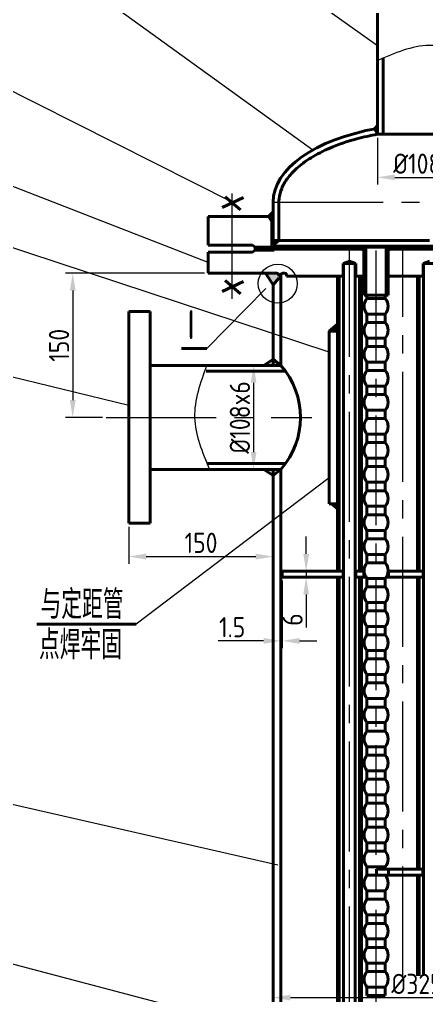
# Model space of a CAD drawing. Header units: millimetres. Extents: x -442207 to -224354, y 128709 to 249540.
# Drawn here: x -224834.5 to -224764, y 129291.4 to 129460.6 of the extents above; entities that cross this region are included whole.
import ezdxf

# ---------------------------------------------------------------- set-up
doc = ezdxf.new("R2010")
doc.units = ezdxf.units.MM
doc.linetypes.add('CENTER2', pattern=[28.575, 19.05, -3.175, 3.175, -3.175])
for name, color, linetype, lineweight in [('图层1', 7, 'Continuous', 40), ('图层2', 1, 'Continuous', 20), ('图层3', 3, 'Continuous', 20), ('图层4', 2, 'Continuous', 20), ('图层6', 4, 'CENTER2', 20)]:
    doc.layers.add(name, color=color, linetype=linetype, lineweight=lineweight)
doc.styles.add('工程字体', font='gbenor.shx', dxfattribs={"bigfont": 'gbcbig.shx'})
doc.dimstyles.new('直线$0', dxfattribs={"dimtxt": 3.5, "dimasz": 3, "dimexe": 1.25, "dimexo": 0.625, "dimtad": 1, "dimtxsty": '工程字体', "dimcen": 2.5, "dimclrd": 3, "dimclre": 3, "dimclrt": 2, "dimadec": 0, "dimazin": 0, "dimtfac": 1, "dimtmove": 0, "dimatfit": 3, "dimfxl": 0, "dimlwd": 13, "dimlwe": 13, "dimarcsym": 0})

# ---------------------------------------------------------------- blocks, each defined once
blk = doc.blocks.new('*D191')
at = {"layer": 'Defpoints', "color": 0}
for p in [(-224789.25, 129363.94), (-224789, 129363.94), (-224789.25, 129352.87)]:
    blk.add_point(p, dxfattribs=at)
at = {"layer": '图层1', "color": 3, "lineweight": 13}
for p, q in [((-224789.25, 129363.32), (-224789.25, 129351.62)), ((-224789, 129363.32), (-224789, 129351.62)), ((-224792.25, 129352.87), (-224800.13, 129352.87)), ((-224789, 129352.87), (-224789.25, 129352.87)), ((-224786, 129352.87), (-224783, 129352.87))]:
    blk.add_line(p, q, dxfattribs=at)
at = {"layer": '图层1', "color": 3}
for points in [[(-224792.25, 129353.37), (-224792.25, 129352.37), (-224789.25, 129352.87)], [(-224786, 129353.37), (-224786, 129352.37), (-224789, 129352.87)]]:
    blk.add_solid(points, dxfattribs=at)
at = {"layer": '图层1', "color": 2, "insert": (-224797.69, 129355.25), "char_height": 3.5, "attachment_point": 5, "style": '工程字体'}
blk.add_mtext('1.5', dxfattribs=at)
blk = doc.blocks.new('*D190')
at = {"layer": 'Defpoints', "color": 0}
for p in [(-224789, 129364.94), (-224789, 129363.94), (-224784.86, 129363.94)]:
    blk.add_point(p, dxfattribs=at)
at = {"layer": '图层1', "color": 3, "lineweight": 13}
for p, q in [((-224784.86, 129367.94), (-224784.86, 129370.94)), ((-224788.38, 129364.94), (-224783.61, 129364.94)), ((-224784.86, 129364.94), (-224784.86, 129363.94)), ((-224788.38, 129363.94), (-224783.61, 129363.94)), ((-224784.86, 129360.94), (-224784.86, 129355.21))]:
    blk.add_line(p, q, dxfattribs=at)
at = {"layer": '图层1', "color": 3}
for points in [[(-224785.36, 129367.94), (-224784.36, 129367.94), (-224784.86, 129364.94)], [(-224785.36, 129360.94), (-224784.36, 129360.94), (-224784.86, 129363.94)]]:
    blk.add_solid(points, dxfattribs=at)
at = {"layer": '图层1', "color": 2, "insert": (-224787.23, 129356.57), "char_height": 3.5, "attachment_point": 5, "rotation": 90, "style": '工程字体'}
blk.add_mtext('6', dxfattribs=at)
blk = doc.blocks.new('*D161')
at = {"layer": 'Defpoints', "color": 0}
for p in [(-224789.25, 129400.61), (-224793.97, 129382.61), (-224789.25, 129382.61)]:
    blk.add_point(p, dxfattribs=at)
at = {"layer": '图层1', "color": 3, "lineweight": 13}
for p, q in [((-224789.88, 129400.61), (-224795.22, 129400.61)), ((-224793.97, 129397.61), (-224793.97, 129385.61)), ((-224789.88, 129382.61), (-224795.22, 129382.61))]:
    blk.add_line(p, q, dxfattribs=at)
at = {"layer": '图层1', "color": 3}
for points in [[(-224794.47, 129397.61), (-224793.47, 129397.61), (-224793.97, 129400.61)], [(-224794.47, 129385.61), (-224793.47, 129385.61), (-224793.97, 129382.61)]]:
    blk.add_solid(points, dxfattribs=at)
at = {"layer": '图层1', "color": 2, "insert": (-224796.35, 129391.61), "char_height": 3.5, "attachment_point": 5, "rotation": 90, "style": '工程字体'}
blk.add_mtext('%%C108x6', dxfattribs=at)
blk = doc.blocks.new('*D160')
at = {"layer": 'Defpoints', "color": 0}
for p in [(-224815.59, 129373.28), (-224790.59, 129373.28), (-224790.59, 129367.49)]:
    blk.add_point(p, dxfattribs=at)
at = {"layer": '图层1', "color": 3, "lineweight": 13}
for p, q in [((-224815.59, 129372.65), (-224815.59, 129366.24)), ((-224790.59, 129372.65), (-224790.59, 129366.24)), ((-224812.59, 129367.49), (-224793.59, 129367.49))]:
    blk.add_line(p, q, dxfattribs=at)
at = {"layer": '图层1', "color": 3}
for points in [[(-224812.59, 129367.99), (-224812.59, 129366.99), (-224815.59, 129367.49)], [(-224793.59, 129367.99), (-224793.59, 129366.99), (-224790.59, 129367.49)]]:
    blk.add_solid(points, dxfattribs=at)
at = {"layer": '图层1', "color": 2, "insert": (-224803.09, 129369.87), "char_height": 3.5, "attachment_point": 5, "style": '工程字体'}
blk.add_mtext('150', dxfattribs=at)
blk = doc.blocks.new('*D159')
at = {"layer": 'Defpoints', "color": 0}
for p in [(-224801.84, 129416.61), (-224825.32, 129391.61), (-224819.53, 129391.61)]:
    blk.add_point(p, dxfattribs=at)
at = {"layer": '图层1', "color": 3, "lineweight": 13}
for p, q in [((-224802.46, 129416.61), (-224826.57, 129416.61)), ((-224825.32, 129413.61), (-224825.32, 129394.61)), ((-224820.16, 129391.61), (-224826.57, 129391.61))]:
    blk.add_line(p, q, dxfattribs=at)
at = {"layer": '图层1', "color": 3}
for points in [[(-224825.82, 129413.61), (-224824.82, 129413.61), (-224825.32, 129416.61)], [(-224825.82, 129394.61), (-224824.82, 129394.61), (-224825.32, 129391.61)]]:
    blk.add_solid(points, dxfattribs=at)
at = {"layer": '图层1', "color": 2, "insert": (-224827.7, 129404.11), "char_height": 3.5, "attachment_point": 5, "rotation": 90, "style": '工程字体'}
blk.add_mtext('150', dxfattribs=at)
blk = doc.blocks.new('*D179')
at = {"layer": 'Defpoints', "color": 0}
for p in [(-224772.5, 129440.7), (-224754.5, 129440.7), (-224754.5, 129433.22)]:
    blk.add_point(p, dxfattribs=at)
at = {"layer": '图层1', "color": 3, "lineweight": 13}
for p, q in [((-224772.5, 129440.07), (-224772.5, 129431.97)), ((-224754.5, 129440.07), (-224754.5, 129431.97)), ((-224769.5, 129433.22), (-224757.5, 129433.22))]:
    blk.add_line(p, q, dxfattribs=at)
at = {"layer": '图层1', "color": 3}
for points in [[(-224769.5, 129433.72), (-224769.5, 129432.72), (-224772.5, 129433.22)], [(-224757.5, 129433.72), (-224757.5, 129432.72), (-224754.5, 129433.22)]]:
    blk.add_solid(points, dxfattribs=at)
at = {"layer": '图层1', "color": 2, "insert": (-224763.5, 129435.6), "char_height": 3.5, "attachment_point": 5, "style": '工程字体'}
blk.add_mtext('%%C108x6', dxfattribs=at)
blk = doc.blocks.new('*D173')
at = {"layer": 'Defpoints', "color": 0}
for p in [(-224790.59, 129291.04), (-224736.42, 129291.04), (-224736.42, 129291.04)]:
    blk.add_point(p, dxfattribs=at)
at = {"layer": '图层1', "color": 3, "lineweight": 13}
for p, q in [((-224790.59, 129291.66), (-224790.59, 129292.29)), ((-224736.42, 129291.66), (-224736.42, 129292.29)), ((-224787.59, 129291.04), (-224739.42, 129291.04))]:
    blk.add_line(p, q, dxfattribs=at)
at = {"layer": '图层1', "color": 3}
for points in [[(-224787.59, 129291.54), (-224787.59, 129290.54), (-224790.59, 129291.04)], [(-224739.42, 129291.54), (-224739.42, 129290.54), (-224736.42, 129291.04)]]:
    blk.add_solid(points, dxfattribs=at)
at = {"layer": '图层1', "color": 2, "insert": (-224763.5, 129293.41), "char_height": 3.5, "attachment_point": 5, "style": '工程字体'}
blk.add_mtext('%%C325x8', dxfattribs=at)

msp = doc.modelspace()

# ---------------------------------------------------------------- hatches: boundary and pattern name
at = {"layer": '图层1'}
h = msp.add_hatch(color=3, dxfattribs=at)
edge = h.paths.add_edge_path()
edge.add_line((-224772.504, 129442.229), (-224773.029, 129441.619))
edge.add_ellipse((-224763.504, 129428.942), major_axis=(-27.083, 0), ratio=0.5, start_angle=289.4089, end_angle=290.59043, ccw=False)
edge.add_line((-224772.504, 129441.714), (-224772.504, 129442.229))
edge = h.paths.add_edge_path()
edge.add_ellipse((-224763.504, 129428.942), major_axis=(-27.083, 0), ratio=0.5, start_angle=289.4089, end_angle=290.59043)
edge.add_line((-224773.029, 129441.619), (-224772.504, 129440.698))
edge.add_line((-224772.504, 129440.698), (-224772.504, 129441.714))
h = msp.add_hatch(color=3, dxfattribs=at)
h.paths.add_polyline_path([(-224790.588, 129427.228), (-224791.406, 129426.442), (-224790.588, 129426.442)])
h.paths.add_polyline_path([(-224790.588, 129426.442), (-224790.838, 129426.442), (-224790.838, 129425.575), (-224790.588, 129425.575)])
h.paths.add_polyline_path([(-224790.838, 129426.442), (-224791.406, 129426.442), (-224790.838, 129425.575)])
for points in [[(-224789.588, 129422.275), (-224790.838, 129422.275), (-224790.838, 129421.275)], [(-224789.254, 129416.109), (-224789.588, 129416.109), (-224789.588, 129416.275, 0.4142136), (-224789.921, 129416.609), (-224791.921, 129416.609), (-224790.588, 129414.584), (-224789.588, 129415.775), (-224789.254, 129415.775)], [(-224779.446, 129407.77), (-224780.846, 129406.587), (-224779.446, 129406.587)], [(-224779.446, 129375.448), (-224780.846, 129376.63), (-224779.446, 129376.63)]]:
    msp.add_hatch(color=3, dxfattribs=at).paths.add_polyline_path(points)
h = msp.add_hatch(color=3, dxfattribs=at)
h.paths.add_polyline_path([(-224774.826, 129421.109), (-224775.073, 129420.775), (-224774.839, 129420.567), (-224774.826, 129420.567)])
h.paths.add_polyline_path([(-224770.659, 129421.109), (-224770.659, 129420.567), (-224770.646, 129420.567), (-224770.412, 129420.775)])
h = msp.add_hatch(color=3, dxfattribs=at)
h.paths.add_polyline_path([(-224778.362, 129416.258), (-224778.446, 129416.258), (-224778.587, 129416.109), (-224778.362, 129416.109)])
h.paths.add_polyline_path([(-224778.362, 129416.109), (-224778.587, 129416.109), (-224778.362, 129415.899)])
h.paths.add_polyline_path([(-224776.138, 129416.109), (-224776.362, 129416.109), (-224776.362, 129415.899)])
h.paths.add_polyline_path([(-224776.279, 129416.258), (-224776.362, 129416.258), (-224776.362, 129416.109), (-224776.138, 129416.109)])
h = msp.add_hatch(color=3, dxfattribs=at)
h.paths.add_polyline_path([(-224790.588, 129401.702), (-224790.588, 129400.609), (-224789.254, 129400.609)])
h.paths.add_polyline_path([(-224790.588, 129401.702), (-224792.181, 129400.609), (-224790.588, 129400.609)])
h = msp.add_hatch(color=3, dxfattribs=at)
h.paths.add_polyline_path([(-224790.588, 129381.516), (-224790.588, 129382.609), (-224789.254, 129382.609)])
h.paths.add_polyline_path([(-224790.588, 129381.516), (-224792.181, 129382.609), (-224790.588, 129382.609)])

# ---------------------------------------------------------------- linework, layer by layer
for p, q in [((-224772.504, 129463.817), (-224772.504, 129440.698)), ((-224771.504, 129453.969), (-224771.504, 129440.698)), ((-224772.504, 129442.229), (-224773.029, 129441.619)), ((-224773.029, 129441.619), (-224772.504, 129440.698)), ((-224772.504, 129440.698), (-224754.504, 129440.698)), ((-224795.751, 129429.705), (-224799.433, 129427.984)), ((-224798.926, 129429.874), (-224796.224, 129427.579)), ((-224790.588, 129428.942), (-224790.588, 129422.275)), ((-224789.588, 129428.942), (-224789.588, 129422.275)), ((-224790.588, 129427.228), (-224791.406, 129426.442)), ((-224801.838, 129421.442), (-224801.838, 129426.442)), ((-224801.838, 129426.442), (-224790.588, 129426.442)), ((-224791.406, 129426.442), (-224790.838, 129425.575)), ((-224790.838, 129426.442), (-224790.838, 129421.109)), ((-224790.838, 129425.575), (-224790.588, 129425.575)), ((-224790.588, 129426.442), (-224790.588, 129422.275)), ((-224790.838, 129422.275), (-224763.504, 129422.275)), ((-224790.838, 129421.275), (-224789.588, 129422.275)), ((-224801.838, 129421.442), (-224794.171, 129421.442)), ((-224794.171, 129421.442), (-224793.673, 129421.109)), ((-224794.171, 129420.275), (-224793.673, 129420.609)), ((-224793.673, 129420.609), (-224793.673, 129421.109)), ((-224793.673, 129421.109), (-224763.504, 129421.109)), ((-224793.673, 129420.609), (-224790.421, 129420.609)), ((-224790.838, 129421.275), (-224736.171, 129421.275)), ((-224790.588, 129421.109), (-224790.588, 129420.609)), ((-224790.421, 129420.775), (-224775.073, 129420.775)), ((-224790.421, 129420.609), (-224790.421, 129420.775)), ((-224774.826, 129421.109), (-224775.073, 129420.775)), ((-224775.073, 129420.775), (-224774.839, 129420.567)), ((-224774.839, 129420.567), (-224774.826, 129420.567)), ((-224774.839, 129420.567), (-224774.839, 129416.275)), ((-224774.826, 129421.109), (-224770.659, 129421.109)), ((-224774.826, 129412.824), (-224774.826, 129421.109)), ((-224774.492, 129412.824), (-224774.492, 129421.109)), ((-224770.992, 129412.824), (-224770.992, 129421.109)), ((-224770.659, 129421.109), (-224770.412, 129420.775)), ((-224770.659, 129412.824), (-224770.659, 129421.109)), ((-224770.646, 129420.567), (-224770.659, 129420.567)), ((-224770.412, 129420.775), (-224770.646, 129420.567)), ((-224770.646, 129420.567), (-224770.646, 129416.275)), ((-224770.412, 129420.775), (-224736.588, 129420.775)), ((-224801.838, 129420.275), (-224794.171, 129420.275)), ((-224801.838, 129420.275), (-224801.838, 129416.609)), ((-224778.446, 129418.275), (-224777.362, 129418.696)), ((-224777.362, 129418.696), (-224776.279, 129418.275)), ((-224764.588, 129418.275), (-224763.504, 129418.696)), ((-224778.446, 129416.258), (-224778.446, 129418.275)), ((-224776.279, 129418.275), (-224778.446, 129418.275)), ((-224778.362, 129153.434), (-224778.362, 129418.275)), ((-224776.362, 129153.434), (-224776.362, 129418.275)), ((-224776.279, 129416.258), (-224776.279, 129418.275)), ((-224762.421, 129418.275), (-224764.588, 129418.275)), ((-224764.588, 129416.258), (-224764.588, 129418.275)), ((-224764.504, 129294.867), (-224764.504, 129418.275)), ((-224789.921, 129416.609), (-224801.838, 129416.609)), ((-224798.926, 129415.339), (-224796.224, 129413.044)), ((-224791.921, 129416.609), (-224790.588, 129414.584)), ((-224789.588, 129415.775), (-224790.588, 129414.584)), ((-224789.588, 129416.109), (-224789.588, 129416.275)), ((-224789.254, 129416.109), (-224789.588, 129416.109)), ((-224789.588, 129415.775), (-224789.254, 129415.775)), ((-224789.254, 129416.109), (-224789.254, 129416.275)), ((-224789.254, 129416.109), (-224789.254, 129400.609)), ((-224788.921, 129416.609), (-224788.588, 129416.609)), ((-224788.254, 129416.275), (-224788.254, 129416.109)), ((-224778.362, 129416.109), (-224788.254, 129416.109)), ((-224779.446, 129364.942), (-224779.446, 129416.109)), ((-224779.112, 129364.942), (-224779.112, 129416.109)), ((-224778.446, 129416.258), (-224778.587, 129416.109)), ((-224778.587, 129416.109), (-224778.362, 129415.899)), ((-224778.446, 129416.258), (-224778.362, 129416.258)), ((-224776.279, 129416.258), (-224776.362, 129416.258)), ((-224776.138, 129416.109), (-224776.362, 129415.899)), ((-224774.826, 129416.109), (-224776.362, 129416.109)), ((-224776.279, 129416.258), (-224776.138, 129416.109)), ((-224775.612, 129364.942), (-224775.612, 129416.109)), ((-224775.279, 129364.942), (-224775.279, 129416.109)), ((-224774.839, 129416.275), (-224774.935, 129416.109)), ((-224774.839, 129416.275), (-224774.826, 129416.275)), ((-224770.646, 129416.275), (-224770.659, 129416.275)), ((-224764.504, 129416.109), (-224770.659, 129416.109)), ((-224770.646, 129416.275), (-224770.55, 129416.109)), ((-224765.588, 129364.942), (-224765.588, 129416.109)), ((-224765.254, 129364.942), (-224765.254, 129416.109)), ((-224764.588, 129416.258), (-224764.729, 129416.109)), ((-224764.729, 129416.109), (-224764.504, 129415.899)), ((-224764.588, 129416.258), (-224764.504, 129416.258)), ((-224795.751, 129415.17), (-224799.433, 129413.449)), ((-224790.588, 129414.584), (-224790.588, 129400.609)), ((-224770.659, 129412.824), (-224774.826, 129412.824)), ((-224774.826, 129412.824), (-224770.659, 129412.824)), ((-224774.326, 129412.824), (-224774.326, 129412.241)), ((-224774.326, 129412.241), (-224771.159, 129412.241)), ((-224771.159, 129412.824), (-224771.159, 129412.241)), ((-224815.588, 129409.942), (-224811.921, 129409.942)), ((-224815.588, 129391.609), (-224815.588, 129409.942)), ((-224815.588, 129409.044), (-224815.588, 129391.609)), ((-224811.921, 129409.942), (-224811.921, 129391.609)), ((-224774.326, 129409.533), (-224771.159, 129409.533)), ((-224774.326, 129409.533), (-224774.326, 129408.075)), ((-224771.159, 129409.533), (-224771.159, 129408.075)), ((-224780.846, 129406.587), (-224779.446, 129407.77)), ((-224774.326, 129408.075), (-224771.159, 129408.075)), ((-224780.846, 129406.587), (-224780.846, 129391.609)), ((-224779.446, 129406.587), (-224780.846, 129406.587)), ((-224774.326, 129405.367), (-224771.159, 129405.367)), ((-224774.326, 129405.367), (-224774.326, 129403.908)), ((-224771.159, 129405.367), (-224771.159, 129403.908)), ((-224802.101, 129403.55), (-224806.482, 129403.55)), ((-224774.326, 129403.908), (-224771.159, 129403.908)), ((-224792.181, 129400.609), (-224790.588, 129401.702)), ((-224790.588, 129401.702), (-224789.254, 129400.609)), ((-224811.921, 129400.609), (-224789.254, 129400.609)), ((-224774.326, 129401.2), (-224771.159, 129401.2)), ((-224774.326, 129401.2), (-224774.326, 129399.741)), ((-224771.159, 129401.2), (-224771.159, 129399.741)), ((-224802.17, 129399.609), (-224788.448, 129399.609)), ((-224774.326, 129399.741), (-224771.159, 129399.741)), ((-224774.326, 129397.033), (-224774.326, 129395.575)), ((-224774.326, 129397.033), (-224771.159, 129397.033)), ((-224771.159, 129397.033), (-224771.159, 129395.575)), ((-224774.326, 129395.575), (-224771.159, 129395.575)), ((-224815.588, 129374.174), (-224815.588, 129391.609)), ((-224815.588, 129391.609), (-224815.588, 129373.275)), ((-224811.921, 129373.275), (-224811.921, 129391.609)), ((-224780.846, 129376.63), (-224780.846, 129391.609)), ((-224774.326, 129392.867), (-224771.159, 129392.867)), ((-224774.326, 129392.867), (-224774.326, 129391.408)), ((-224771.159, 129392.867), (-224771.159, 129391.408)), ((-224774.326, 129391.408), (-224771.159, 129391.408)), ((-224774.326, 129388.7), (-224774.326, 129387.241)), ((-224774.326, 129388.7), (-224771.159, 129388.7)), ((-224771.159, 129388.7), (-224771.159, 129387.241)), ((-224774.326, 129387.241), (-224771.159, 129387.241)), ((-224802.073, 129383.609), (-224788.448, 129383.609)), ((-224774.326, 129384.533), (-224774.326, 129383.075)), ((-224774.326, 129384.533), (-224771.159, 129384.533)), ((-224771.159, 129384.533), (-224771.159, 129383.075)), ((-224811.921, 129382.609), (-224789.254, 129382.609)), ((-224792.181, 129382.609), (-224790.588, 129381.516)), ((-224790.588, 129381.516), (-224789.254, 129382.609)), ((-224790.588, 129382.609), (-224790.588, 129112.442)), ((-224789.254, 129382.609), (-224789.254, 129112.442)), ((-224774.326, 129383.075), (-224771.159, 129383.075)), ((-224774.326, 129380.367), (-224771.159, 129380.367)), ((-224774.326, 129380.367), (-224774.326, 129378.908)), ((-224771.159, 129380.367), (-224771.159, 129378.908)), ((-224774.326, 129378.908), (-224771.159, 129378.908)), ((-224779.446, 129376.63), (-224780.846, 129376.63)), ((-224774.326, 129376.2), (-224771.159, 129376.2)), ((-224774.326, 129376.2), (-224774.326, 129374.741)), ((-224774.326, 129374.741), (-224771.159, 129374.741)), ((-224771.159, 129376.2), (-224771.159, 129374.741)), ((-224815.588, 129373.275), (-224811.921, 129373.275)), ((-224774.326, 129372.033), (-224774.326, 129370.575)), ((-224774.326, 129372.033), (-224771.159, 129372.033)), ((-224771.159, 129372.033), (-224771.159, 129370.575)), ((-224774.326, 129370.575), (-224771.159, 129370.575)), ((-224774.326, 129367.867), (-224774.326, 129366.408)), ((-224774.326, 129367.867), (-224771.159, 129367.867)), ((-224771.159, 129367.867), (-224771.159, 129366.408)), ((-224774.326, 129366.408), (-224771.159, 129366.408)), ((-224778.362, 129364.942), (-224789.004, 129364.942)), ((-224789.004, 129363.942), (-224789.004, 129364.942)), ((-224778.448, 129364.942), (-224778.448, 129363.942)), ((-224774.823, 129364.942), (-224776.362, 129364.942)), ((-224776.276, 129364.942), (-224776.276, 129363.942)), ((-224774.879, 129364.942), (-224774.879, 129363.942)), ((-224765.873, 129364.942), (-224770.662, 129364.942)), ((-224770.606, 129364.942), (-224770.606, 129363.942)), ((-224764.504, 129364.942), (-224765.873, 129364.942)), ((-224764.57, 129364.942), (-224764.57, 129363.942)), ((-224778.362, 129363.942), (-224789.004, 129363.942)), ((-224779.446, 129312.275), (-224779.446, 129363.942)), ((-224779.112, 129312.275), (-224779.112, 129363.942)), ((-224774.504, 129363.942), (-224776.362, 129363.942)), ((-224775.612, 129312.275), (-224775.612, 129363.942)), ((-224775.279, 129312.275), (-224775.279, 129363.942)), ((-224774.326, 129363.7), (-224771.159, 129363.7)), ((-224774.326, 129363.7), (-224774.326, 129362.241)), ((-224771.159, 129363.7), (-224771.159, 129362.241)), ((-224765.873, 129363.942), (-224770.981, 129363.942)), ((-224764.504, 129363.942), (-224765.873, 129363.942)), ((-224765.588, 129313.275), (-224765.588, 129363.942)), ((-224765.254, 129313.275), (-224765.254, 129363.942)), ((-224774.326, 129362.241), (-224771.159, 129362.241)), ((-224774.326, 129359.533), (-224774.326, 129358.075)), ((-224774.326, 129359.533), (-224771.159, 129359.533)), ((-224771.159, 129359.533), (-224771.159, 129358.075)), ((-224774.326, 129358.075), (-224771.159, 129358.075)), ((-224814.344, 129355.776), (-224831.544, 129355.776)), ((-224774.326, 129355.367), (-224771.159, 129355.367)), ((-224774.326, 129355.367), (-224774.326, 129353.908)), ((-224771.159, 129355.367), (-224771.159, 129353.908)), ((-224774.326, 129353.908), (-224771.159, 129353.908)), ((-224774.326, 129351.2), (-224771.159, 129351.2)), ((-224774.326, 129351.2), (-224774.326, 129349.741)), ((-224771.159, 129351.2), (-224771.159, 129349.741)), ((-224774.326, 129349.741), (-224771.159, 129349.741)), ((-224774.326, 129347.033), (-224774.326, 129345.575)), ((-224774.326, 129347.033), (-224771.159, 129347.033)), ((-224771.159, 129347.033), (-224771.159, 129345.575)), ((-224774.326, 129345.575), (-224771.159, 129345.575)), ((-224774.326, 129342.867), (-224771.159, 129342.867)), ((-224774.326, 129342.867), (-224774.326, 129341.408)), ((-224771.159, 129342.867), (-224771.159, 129341.408)), ((-224774.326, 129341.408), (-224771.159, 129341.408)), ((-224774.326, 129338.7), (-224774.326, 129337.241)), ((-224774.326, 129338.7), (-224771.159, 129338.7)), ((-224771.159, 129338.7), (-224771.159, 129337.241)), ((-224774.326, 129337.241), (-224771.159, 129337.241)), ((-224774.326, 129334.533), (-224774.326, 129333.075)), ((-224774.326, 129334.533), (-224771.159, 129334.533)), ((-224771.159, 129334.533), (-224771.159, 129333.075)), ((-224774.326, 129333.075), (-224771.159, 129333.075)), ((-224774.326, 129330.367), (-224774.326, 129328.908)), ((-224774.326, 129330.367), (-224771.159, 129330.367)), ((-224771.159, 129330.367), (-224771.159, 129328.908)), ((-224774.326, 129328.908), (-224771.159, 129328.908)), ((-224774.326, 129326.2), (-224774.326, 129324.741)), ((-224774.326, 129326.2), (-224771.159, 129326.2)), ((-224771.159, 129326.2), (-224771.159, 129324.741)), ((-224774.326, 129324.741), (-224771.159, 129324.741)), ((-224774.326, 129322.033), (-224771.159, 129322.033)), ((-224774.326, 129322.033), (-224774.326, 129320.575)), ((-224774.326, 129320.575), (-224771.159, 129320.575)), ((-224771.159, 129322.033), (-224771.159, 129320.575)), ((-224774.326, 129317.867), (-224771.159, 129317.867)), ((-224774.326, 129317.867), (-224774.326, 129316.408)), ((-224771.159, 129317.867), (-224771.159, 129316.408)), ((-224774.326, 129316.408), (-224771.159, 129316.408)), ((-224779.446, 129261.609), (-224779.446, 129312.275)), ((-224779.112, 129261.609), (-224779.112, 129312.275)), ((-224775.612, 129261.609), (-224775.612, 129312.275)), ((-224775.279, 129261.609), (-224775.279, 129312.275)), ((-224774.326, 129313.7), (-224774.326, 129312.241)), ((-224774.326, 129313.7), (-224771.159, 129313.7)), ((-224774.326, 129312.241), (-224771.159, 129312.241)), ((-224764.504, 129313.275), (-224772.669, 129313.275)), ((-224772.669, 129312.275), (-224772.669, 129313.275)), ((-224764.504, 129312.275), (-224772.669, 129312.275)), ((-224771.159, 129313.7), (-224771.159, 129313.275)), ((-224771.159, 129312.275), (-224771.159, 129312.241)), ((-224770.568, 129313.275), (-224770.568, 129312.275)), ((-224765.588, 129294.837), (-224765.588, 129312.275)), ((-224765.254, 129294.837), (-224765.254, 129312.275)), ((-224764.608, 129313.275), (-224764.608, 129312.275)), ((-224774.326, 129309.533), (-224774.326, 129308.075)), ((-224774.326, 129309.533), (-224771.159, 129309.533)), ((-224771.159, 129309.533), (-224771.159, 129308.075)), ((-224774.326, 129308.075), (-224771.159, 129308.075)), ((-224774.326, 129305.367), (-224771.159, 129305.367)), ((-224774.326, 129305.367), (-224774.326, 129303.908)), ((-224771.159, 129305.367), (-224771.159, 129303.908)), ((-224774.326, 129303.908), (-224771.159, 129303.908)), ((-224774.326, 129301.2), (-224771.159, 129301.2)), ((-224774.326, 129301.2), (-224774.326, 129299.741)), ((-224771.159, 129301.2), (-224771.159, 129299.741)), ((-224774.326, 129299.741), (-224771.159, 129299.741)), ((-224774.326, 129297.033), (-224774.326, 129295.575)), ((-224774.326, 129297.033), (-224771.159, 129297.033)), ((-224771.159, 129297.033), (-224771.159, 129295.575)), ((-224774.326, 129295.575), (-224771.159, 129295.575)), ((-224774.326, 129292.867), (-224771.159, 129292.867)), ((-224774.326, 129292.867), (-224774.326, 129291.408)), ((-224771.159, 129292.867), (-224771.159, 129291.408)), ((-224774.326, 129291.408), (-224771.159, 129291.408))]:
    msp.add_line(p, q, dxfattribs=at)
for centre, radius, start, end in [((-224789.921, 129416.275), 0.333, 0, 90), ((-224788.921, 129416.275), 0.333, 90, 180), ((-224788.588, 129416.275), 0.333, 0, 90), ((-224772.742, 129410.887), 2.083, 139.4642, 220.5358), ((-224772.742, 129410.887), 2.083, 319.4642, 40.5358), ((-224772.742, 129406.721), 2.083, 139.4642, 220.5358), ((-224772.742, 129406.721), 2.083, 319.4642, 40.5358), ((-224772.742, 129402.554), 2.083, 139.4642, 220.5358), ((-224772.742, 129402.554), 2.083, 319.4642, 40.5358), ((-224799.395, 129391.609), 13.558, 318.40955, 41.59045), ((-224772.742, 129398.387), 2.083, 139.4642, 220.5358), ((-224772.742, 129398.387), 2.083, 319.4642, 40.5358), ((-224772.742, 129394.221), 2.083, 139.4642, 220.5358), ((-224772.742, 129394.221), 2.083, 319.4642, 40.5358), ((-224772.742, 129390.054), 2.083, 139.4642, 220.5358), ((-224772.742, 129390.054), 2.083, 319.4642, 40.5358), ((-224772.742, 129385.887), 2.083, 139.4642, 220.5358), ((-224772.742, 129385.887), 2.083, 319.4642, 40.5358), ((-224772.742, 129381.721), 2.083, 139.4642, 220.5358), ((-224772.742, 129381.721), 2.083, 319.4642, 40.5358), ((-224772.742, 129377.554), 2.083, 139.4642, 220.5358), ((-224772.742, 129377.554), 2.083, 319.4642, 40.5358), ((-224772.742, 129373.387), 2.083, 139.4642, 220.5358), ((-224772.742, 129373.387), 2.083, 319.4642, 40.5358), ((-224772.742, 129369.221), 2.083, 139.4642, 220.5358), ((-224772.742, 129369.221), 2.083, 319.4642, 40.5358), ((-224772.742, 129365.054), 2.083, 139.4642, 220.5358), ((-224772.742, 129365.054), 2.083, 319.4642, 40.5358), ((-224772.742, 129360.887), 2.083, 139.4642, 220.5358), ((-224772.742, 129360.887), 2.083, 319.4642, 40.5358), ((-224772.742, 129356.721), 2.083, 139.4642, 220.5358), ((-224772.742, 129356.721), 2.083, 319.4642, 40.5358), ((-224772.742, 129352.554), 2.083, 139.4642, 220.5358), ((-224772.742, 129352.554), 2.083, 319.4642, 40.5358), ((-224772.742, 129348.387), 2.083, 139.4642, 220.5358), ((-224772.742, 129348.387), 2.083, 319.4642, 40.5358), ((-224772.742, 129344.221), 2.083, 139.4642, 220.5358), ((-224772.742, 129344.221), 2.083, 319.4642, 40.5358), ((-224772.742, 129340.054), 2.083, 139.4642, 220.5358), ((-224772.742, 129340.054), 2.083, 319.4642, 40.5358), ((-224772.742, 129335.887), 2.083, 139.4642, 220.5358), ((-224772.742, 129335.887), 2.083, 319.4642, 40.5358), ((-224772.742, 129331.721), 2.083, 139.4642, 220.5358), ((-224772.742, 129331.721), 2.083, 319.4642, 40.5358), ((-224772.742, 129327.554), 2.083, 139.4642, 220.5358), ((-224772.742, 129327.554), 2.083, 319.4642, 40.5358), ((-224772.742, 129323.387), 2.083, 139.4642, 220.5358), ((-224772.742, 129323.387), 2.083, 319.4642, 40.5358), ((-224772.742, 129319.221), 2.083, 139.4642, 220.5358), ((-224772.742, 129319.221), 2.083, 319.4642, 40.5358), ((-224772.742, 129315.054), 2.083, 139.4642, 220.5358), ((-224772.742, 129315.054), 2.083, 319.4642, 40.5358), ((-224772.742, 129310.887), 2.083, 139.4642, 220.5358), ((-224772.742, 129310.887), 2.083, 319.4642, 40.5358), ((-224772.742, 129306.721), 2.083, 139.4642, 220.5358), ((-224772.742, 129306.721), 2.083, 319.4642, 40.5358), ((-224772.742, 129302.554), 2.083, 139.4642, 220.5358), ((-224772.742, 129302.554), 2.083, 319.4642, 40.5358), ((-224772.742, 129298.387), 2.083, 139.4642, 220.5358), ((-224772.742, 129298.387), 2.083, 319.4642, 40.5358), ((-224772.742, 129294.221), 2.083, 139.4642, 220.5358), ((-224772.742, 129294.221), 2.083, 319.4642, 40.5358)]:
    msp.add_arc(centre, radius, start, end, dxfattribs=at)
msp.add_ellipse((-224763.504, 129428.942), major_axis=(-27.083, 0), ratio=0.5, start_param=5.0511382, end_param=6.2831853, dxfattribs=at)
msp.add_open_spline([(-224772.504, 129440.698), (-224773.74, 129440.476), (-224774.942, 129440.207), (-224777.761, 129439.448), (-224779.326, 129438.91), (-224781.936, 129437.79), (-224783.024, 129437.23), (-224784.969, 129436.034), (-224785.825, 129435.397), (-224787.16, 129434.186), (-224787.677, 129433.619), (-224788.526, 129432.472), (-224788.857, 129431.893), (-224789.338, 129430.736), (-224789.488, 129430.159), (-224789.576, 129429.37), (-224789.588, 129429.156), (-224789.588, 129428.942)], degree=3, knots=[5.0580864, 5.0580864, 5.0580864, 5.0580864, 5.2067502, 5.2067502, 5.4217301, 5.4217301, 5.6006448, 5.6006448, 5.7795595, 5.7795595, 5.9288837, 5.9288837, 6.078208, 6.078208, 6.2275322, 6.2275322, 6.2831853, 6.2831853, 6.2831853, 6.2831853], dxfattribs=at)
at = {"layer": '图层2'}
msp.add_line((-224797.671, 129412.16), (-224797.671, 129430.424), dxfattribs=at)
at = {"layer": '图层3'}
for p, q in [((-224783.715, 129437.956), (-224855.435, 129489.842)), ((-224772.504, 129456.044), (-224820.035, 129489.842)), ((-224797.592, 129428.845), (-224855.435, 129457.998)), ((-224801.838, 129418.442), (-224855.435, 129439.284)), ((-224780.846, 129402.934), (-224855.435, 129427.447)), ((-224791.831, 129413.978), (-224802.101, 129403.55)), ((-224815.588, 129393.675), (-224855.435, 129403.382)), ((-224780.846, 129381.143), (-224814.344, 129355.776)), ((-224789.762, 129314.005), (-224855.435, 129328.975)), ((-224765.588, 129278.378), (-224855.435, 129302.002))]:
    msp.add_line(p, q, dxfattribs=at)
msp.add_circle((-224789.784, 129414.796), 3.384, dxfattribs=at)
for points, start_tangent in [([(-224754.504, 129454.005), (-224763.504, 129456.103), (-224772.504, 129453.496)], (-1, 0)), ([(-224802.109, 129400.609), (-224804.207, 129391.609), (-224801.6, 129382.609)], (0, -1))]:
    msp.add_spline(points, degree=3, dxfattribs=dict(at, start_tangent=start_tangent))
at = {"layer": '图层6'}
for p, q in [((-224790.588, 129428.942), (-224736.421, 129428.942)), ((-224777.362, 129087.775), (-224777.362, 129421.486)), ((-224772.742, 129087.164), (-224772.742, 129421.486)), ((-224768.122, 129294.717), (-224768.122, 129421.479)), ((-224819.531, 129391.609), (-224783.88, 129391.609))]:
    msp.add_line(p, q, dxfattribs=at)

# ---------------------------------------------------------------- texts
at = {"layer": '图层4', "style": '工程字体'}
for s, p in [('I', (-224805.489, 129405.205)), ('与定距管', (-224830.911, 129356.669)), ('点焊牢固', (-224831.178, 129349.677))]:
    msp.add_text(s, height=5, dxfattribs=at).set_placement(p)

# ---------------------------------------------------------------- dimensions: what is measured, and where the dimension line sits
at = {"layer": '图层1'}
for base, p1, p2, text, picture, middle in [((-224754.504, 129433.223), (-224772.504, 129440.698), (-224754.504, 129440.698), '%%C108x6', '*D179', (-224763.504, 129435.598)), ((-224790.588, 129367.495), (-224815.588, 129373.275), (-224790.588, 129373.275), '150', '*D160', (-224803.088, 129369.87)), ((-224789.254, 129352.871), (-224789.004, 129363.942), (-224789.254, 129363.942), '1.5', '*D191', (-224797.69, 129355.246)), ((-224736.421, 129291.035), (-224790.588, 129291.035), (-224736.421, 129291.035), '%%C325x8', '*D173', (-224763.504, 129293.41))]:
    dim = msp.add_linear_dim(base=base, p1=p1, p2=p2, text=text, dimstyle='直线$0', dxfattribs=at)
    dim.commit()
    dim.dimension.update_dxf_attribs({"geometry": picture, "text_midpoint": middle})
for base, p1, p2, text, picture, middle in [((-224825.323, 129391.609), (-224801.838, 129416.609), (-224819.531, 129391.609), '150', '*D159', (-224827.698, 129404.109)), ((-224793.972, 129382.609), (-224789.254, 129400.609), (-224789.254, 129382.609), '%%C108x6', '*D161', (-224796.347, 129391.609)), ((-224784.858, 129363.942), (-224789.004, 129364.942), (-224789.004, 129363.942), '6', '*D190', (-224787.233, 129356.574))]:
    dim = msp.add_linear_dim(base=base, p1=p1, p2=p2, angle=90, text=text, dimstyle='直线$0', dxfattribs=at)
    dim.commit()
    dim.dimension.update_dxf_attribs({"geometry": picture, "text_midpoint": middle})

doc.saveas('drawing.dxf')
